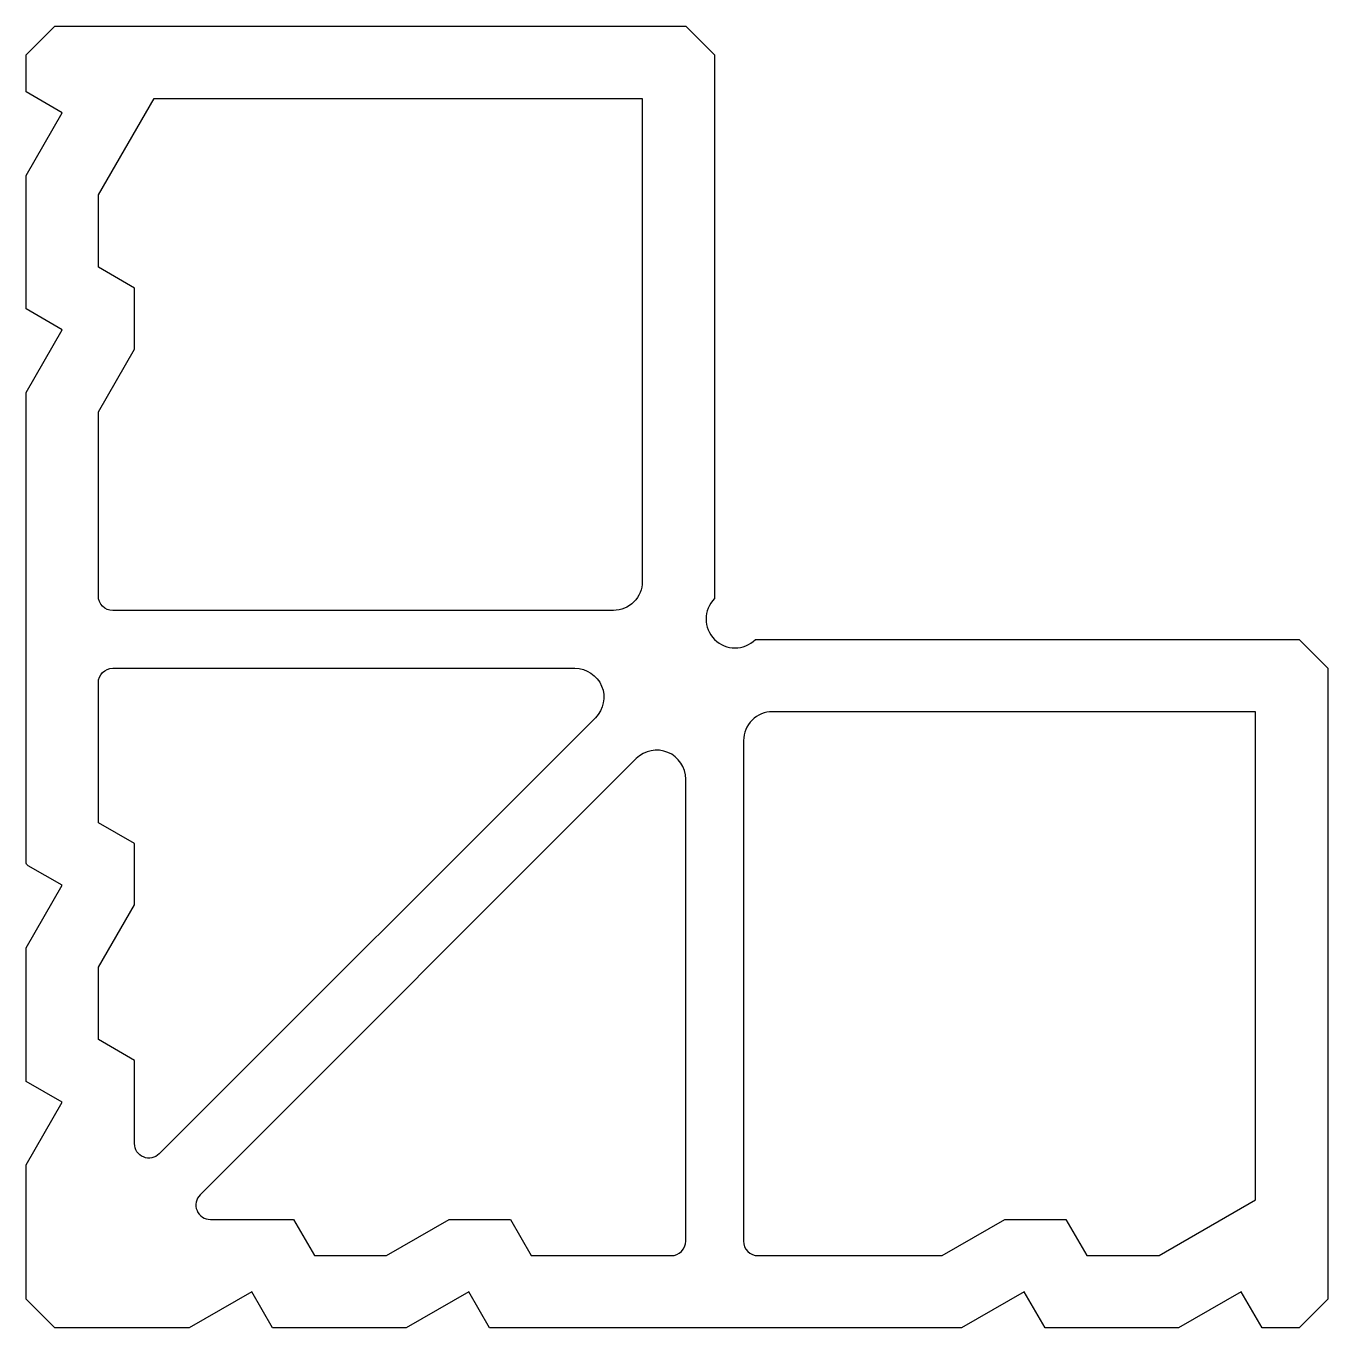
# Model space of a CAD drawing. Extents: x 853.1 to 943.1, y -70.2 to 19.8.
import ezdxf

# ---------------------------------------------------------------- set-up
doc = ezdxf.new("R2010")
doc.units = 0
doc.header["$LTSCALE"] = 15
doc.layers.add('CONNECTIONS', color=8, linetype='CONTINUOUS')

msp = doc.modelspace()

# ---------------------------------------------------------------- linework, layer by layer
at = {"layer": 'CONNECTIONS', "color": 0}
msp.add_lwpolyline([(900.745, -19.724, 1), (903.574, -22.552), (941.145, -22.552), (943.145, -24.552), (943.145, -68.152), (941.145, -70.152), (938.589, -70.152), (937.145, -67.652), (932.815, -70.152), (923.589, -70.152), (922.145, -67.652), (917.815, -70.152), (885.189, -70.152), (883.745, -67.652), (879.415, -70.152), (870.189, -70.152), (868.745, -67.652), (864.415, -70.152), (855.145, -70.152), (853.145, -68.152), (853.145, -58.882), (855.645, -54.552), (853.145, -53.109), (853.145, -43.882), (855.645, -39.552), (853.295, -38.195, -0.267949), (853.145, -37.936), (853.145, -5.482), (855.645, -1.152), (853.145, 0.291), (853.145, 9.518), (855.645, 13.848), (853.145, 15.291), (853.145, 17.848), (855.145, 19.848), (898.745, 19.848), (900.745, 17.848), (900.745, -19.724)], format="xyb", dxfattribs=at)
for points in [[(858.145, -6.822), (860.645, -2.492), (860.645, 1.735), (858.145, 3.178), (858.145, 8.178), (861.996, 14.848), (895.745, 14.848), (895.745, -18.552, -0.414214), (893.745, -20.552), (859.145, -20.552, -0.414214), (858.145, -19.552)], [(858.145, -25.552, -0.414214), (859.145, -24.552), (891.088, -24.552, -0.668179), (892.503, -27.966), (862.352, -58.117, -0.668179), (860.645, -57.41), (860.645, -51.665), (858.145, -50.222), (858.145, -45.222), (860.645, -40.892), (860.645, -36.665), (858.145, -35.222)], [(916.475, -65.152), (920.806, -62.652), (925.032, -62.652), (926.475, -65.152), (931.475, -65.152), (938.145, -61.301), (938.145, -27.552), (904.745, -27.552, 0.414214), (902.745, -29.552), (902.745, -64.152, 0.414214), (903.745, -65.152)], [(897.745, -65.152, 0.414214), (898.745, -64.152), (898.745, -32.209, 0.668179), (895.331, -30.795), (865.181, -60.945, 0.668179), (865.888, -62.652), (871.632, -62.652), (873.075, -65.152), (878.075, -65.152), (882.406, -62.652), (886.632, -62.652), (888.075, -65.152)]]:
    msp.add_lwpolyline(points, format="xyb", close=True, dxfattribs=at)

doc.saveas('drawing.dxf')
